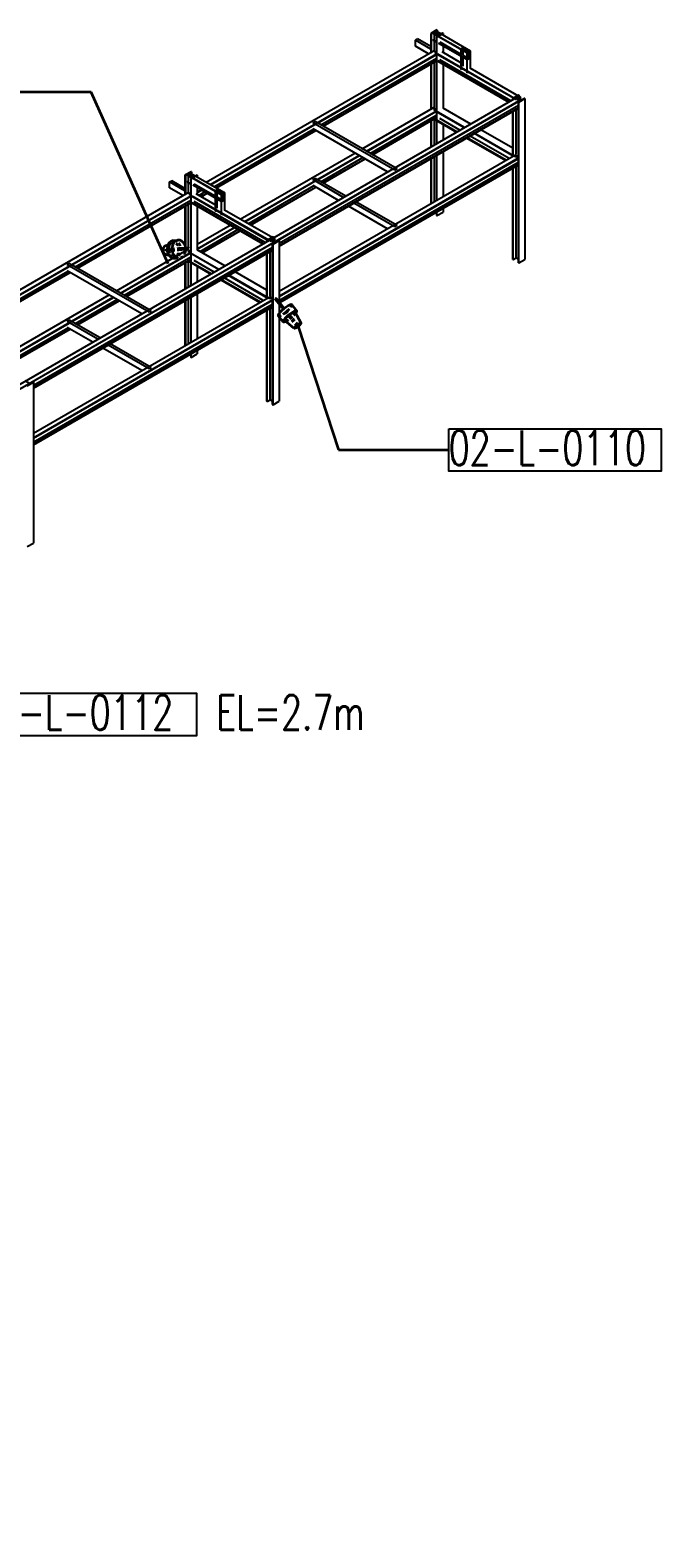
# Model space of a CAD drawing. Header units: inches. Extents: x 295136 to 296247, y 2627183 to 2627409.
# Drawn here: x 295741.4 to 295768.1, y 2627225.8 to 2627288.8 of the extents above; entities that cross this region are included whole.
import ezdxf

# ---------------------------------------------------------------- set-up
doc = ezdxf.new("R2010")
doc.units = ezdxf.units.IN
doc.header["$MEASUREMENT"] = 0
doc.linetypes.add('PIPE RACK LIGHTING-EMBED 3_DWG$0$HIDDEN2', pattern=[0.1875, 0.125, -0.0625])
doc.layers.add('_Auto', color=7, linetype='Continuous')
doc.layers.add('PIPE RACK LIGHTING-EMBED 3_DWG$0$DwgTemplate', color=7, linetype='Continuous')
doc.styles.add('HZTXT', font='txt_qlt.shx', dxfattribs={"width": 0.7, "bigfont": 'hztxt.shx'})
doc.dimstyles.new('ANSI_L', dxfattribs={"dimtxt": 0.18, "dimasz": 0.18, "dimexe": 0.18, "dimexo": 0.0625, "dimgap": 0.09, "dimtad": 0, "dimtih": 1, "dimtoh": 1, "dimdec": 4, "dimzin": 0, "dimdsep": 46, "dimtxsty": 'Standard', "dimcen": 0.09, "dimadec": 0, "dimazin": 0, "dimtfac": 1, "dimtdec": 4, "dimtofl": 0, "dimtmove": 0, "dimatfit": 3, "dimfxl": 1, "dimtolj": 1, "dimtzin": 0, "dimarcsym": 0})

msp = doc.modelspace()

# ---------------------------------------------------------------- linework, layer by layer
at = {"layer": '_Auto', "color": 7, "linetype": 'Continuous', "lineweight": 25}
for points in [[(295759.0895, 2627271.959), (295768.0663, 2627271.959), (295768.0663, 2627270.1673), (295759.0895, 2627270.1673)], [(295739.1094, 2627260.7727), (295748.4218, 2627260.7727), (295748.4218, 2627258.981), (295739.1094, 2627258.981)]]:
    msp.add_lwpolyline(points, close=True, dxfattribs=at)
at = {"layer": 'PIPE RACK LIGHTING-EMBED 3_DWG$0$DwgTemplate', "color": 9, "linetype": 'Continuous', "lineweight": 25}
for p, q in [((295758.5867, 2627288.8264), (295758.327, 2627288.6764)), ((295758.3443, 2627288.6664), (295758.4681, 2627288.7379)), ((295758.4352, 2627288.6889), (295758.5651, 2627288.7639)), ((295758.4352, 2627288.6889), (295759.8637, 2627287.8642)), ((295758.4352, 2627288.6749), (295758.4352, 2627288.6889)), ((295758.4681, 2627288.7379), (295758.6932, 2627288.608)), ((295758.4681, 2627288.7379), (295758.4681, 2627288.7079)), ((295758.4802, 2627288.7449), (295758.604, 2627288.8164)), ((295758.7053, 2627288.615), (295758.4802, 2627288.7449)), ((295758.5651, 2627288.7639), (295759.9935, 2627287.9392)), ((295758.604, 2627288.8164), (295758.5867, 2627288.8264)), ((295758.604, 2627288.8164), (295758.604, 2627288.7414)), ((295758.8291, 2627288.6864), (295758.7053, 2627288.615)), ((295758.8464, 2627288.6764), (295758.8291, 2627288.6864)), ((295757.6751, 2627288.39), (295757.7669, 2627288.443)), ((295757.6751, 2627288.1381), (295757.6751, 2627288.39)), ((295758.327, 2627288.0137), (295757.6751, 2627288.39)), ((295758.2361, 2627287.8142), (295757.6751, 2627288.1381)), ((295758.327, 2627288.1196), (295757.7669, 2627288.443)), ((295758.327, 2627288.6764), (295758.3443, 2627288.6664)), ((295758.327, 2627288.6764), (295758.327, 2627287.8667)), ((295758.3443, 2627288.6664), (295758.3443, 2627287.8767)), ((295758.4352, 2627288.6749), (295758.6222, 2627288.567)), ((295758.4352, 2627288.403), (295758.4941, 2627288.437)), ((295758.4352, 2627288.389), (295758.4352, 2627288.403)), ((295758.4352, 2627288.403), (295758.5694, 2627288.3256)), ((295758.4352, 2627288.389), (295758.5694, 2627288.3116)), ((295758.4681, 2627288.6559), (295758.4681, 2627288.422)), ((295758.4681, 2627288.37), (295758.4681, 2627287.9782)), ((295758.6932, 2627288.608), (295758.5694, 2627288.5365)), ((295758.5694, 2627288.5365), (295758.5694, 2627284.008)), ((295758.5694, 2627288.5365), (295758.5867, 2627288.5265)), ((295758.5867, 2627288.5265), (295758.8464, 2627288.6764)), ((295758.5867, 2627284.018), (295758.5867, 2627288.5265)), ((295758.6516, 2627288.55), (295759.8637, 2627287.8502)), ((295758.6516, 2627288.2781), (295759.8637, 2627287.5783)), ((295758.6516, 2627288.2641), (295759.8637, 2627287.5643)), ((295758.7122, 2627288.3131), (295759.6039, 2627287.7982)), ((295758.8464, 2627288.6764), (295758.8464, 2627288.6015)), ((295758.8464, 2627288.1516), (295758.8464, 2627287.8667)), ((295759.7338, 2627288.0891), (295759.6039, 2627288.0142)), ((295759.6853, 2627288.0472), (295759.7459, 2627288.0821)), ((295759.7459, 2627288.0821), (295759.7338, 2627288.0891)), ((295748.8343, 2627282.3861), (295758.4941, 2627287.9632)), ((295749.0074, 2627282.2861), (295758.5694, 2627287.8067)), ((295753.5404, 2627284.8852), (295758.5694, 2627287.7887)), ((295753.6841, 2627284.8023), (295758.5694, 2627287.6228)), ((295753.7655, 2627284.7553), (295758.5694, 2627287.5288)), ((295753.781, 2627284.7463), (295758.5694, 2627287.5108)), ((295758.5408, 2627287.8902), (295758.4283, 2627287.9552)), ((295758.4681, 2627287.4524), (295758.4681, 2627285.549)), ((295758.5001, 2627287.8667), (295758.5694, 2627287.9067)), ((295758.5694, 2627287.8267), (295758.5001, 2627287.8667)), ((295758.5694, 2627287.5488), (295758.5053, 2627287.5858)), ((295758.5694, 2627287.9067), (295758.5408, 2627287.8902)), ((295761.9631, 2627285.8674), (295758.63, 2627287.7917)), ((295761.8176, 2627285.9334), (295758.63, 2627287.7737)), ((295761.6358, 2627285.7784), (295758.63, 2627287.5138)), ((295758.63, 2627287.4958), (295761.6202, 2627285.7694)), ((295761.7172, 2627285.8254), (295758.7114, 2627287.5608)), ((295759.6039, 2627287.4294), (295758.8031, 2627287.8917)), ((295759.6039, 2627288.0142), (295759.6039, 2627287.2544)), ((295759.6039, 2627288.0142), (295759.6161, 2627288.0072)), ((295759.6161, 2627288.0072), (295759.6767, 2627288.0422)), ((295759.6161, 2627288.0072), (295759.6161, 2627287.2474)), ((295759.6767, 2627288.0422), (295759.9121, 2627287.9062)), ((295759.6767, 2627287.9582), (295759.6767, 2627287.7563)), ((295759.6767, 2627287.7563), (295759.8515, 2627287.6553)), ((295759.6767, 2627287.6723), (295759.6767, 2627287.2824)), ((295759.9208, 2627287.9112), (295759.6853, 2627288.0472)), ((295759.9121, 2627287.9062), (295759.8515, 2627287.8712)), ((295759.8515, 2627287.8712), (295759.8637, 2627287.8642)), ((295759.8515, 2627287.8712), (295759.8515, 2627287.1115)), ((295759.9935, 2627287.9392), (295759.8637, 2627287.8642)), ((295759.8637, 2627287.8642), (295759.9935, 2627287.9392)), ((295759.8637, 2627287.8502), (295759.9243, 2627287.8852)), ((295759.8637, 2627287.8642), (295759.8637, 2627287.8502)), ((295759.8637, 2627287.1045), (295759.8637, 2627287.8642)), ((295759.8637, 2627287.5643), (295759.9935, 2627287.6393)), ((295759.9243, 2627287.6133), (295759.8637, 2627287.5783)), ((295759.8637, 2627287.5783), (295759.8637, 2627287.5643)), ((295759.9814, 2627287.9462), (295759.9208, 2627287.9112)), ((295759.9243, 2627287.8852), (295759.9243, 2627287.6133)), ((295759.9329, 2627287.8902), (295759.9935, 2627287.9252)), ((295759.9329, 2627287.6183), (295759.9329, 2627287.8902)), ((295759.9935, 2627287.6533), (295759.9329, 2627287.6183)), ((295759.9935, 2627287.9392), (295759.9814, 2627287.9462)), ((295759.9935, 2627287.9252), (295759.9935, 2627287.9392)), ((295759.9935, 2627287.9392), (295759.9935, 2627287.1794)), ((295759.9935, 2627287.6393), (295759.9935, 2627287.6533)), ((295758.327, 2627287.3709), (295758.327, 2627285.4675)), ((295758.3443, 2627287.3809), (295758.3443, 2627285.4775)), ((295758.8464, 2627287.3709), (295758.8464, 2627285.5175)), ((295759.6039, 2627287.2114), (295759.6039, 2627287.1577)), ((295759.6161, 2627287.1507), (295759.6039, 2627287.1577)), ((295759.6161, 2627287.2044), (295759.6161, 2627287.1507)), ((295759.6626, 2627287.1776), (295759.6161, 2627287.1507)), ((295759.8515, 2627287.0685), (295759.8515, 2627287.0147)), ((295759.8637, 2627287.0077), (295759.8515, 2627287.0147)), ((295759.8637, 2627287.0077), (295759.8637, 2627287.0615)), ((295759.9102, 2627287.0346), (295759.8637, 2627287.0077)), ((295762.1362, 2627285.9674), (295759.9935, 2627287.2044)), ((295761.9631, 2627285.9674), (295657.9438, 2627225.9118)), ((295762.1362, 2627285.8674), (295658.117, 2627225.8119)), ((295762.1301, 2627285.8459), (295751.7691, 2627279.8639)), ((295762.0323, 2627285.6235), (295751.9206, 2627279.7855)), ((295762.0323, 2627285.5295), (295751.9206, 2627279.6915)), ((295755.4294, 2627283.7946), (295758.4941, 2627285.564)), ((295762.0496, 2627286.0673), (295761.7899, 2627285.9174)), ((295761.7899, 2627285.9174), (295761.8072, 2627285.9074)), ((295761.7899, 2627285.8674), (295761.7899, 2627285.9174)), ((295761.8072, 2627285.9074), (295761.931, 2627285.9789)), ((295761.8072, 2627285.8774), (295761.8072, 2627285.9074)), ((295761.8609, 2627285.9084), (295761.8505, 2627285.9144)), ((295761.931, 2627285.9789), (295762.1561, 2627285.8489)), ((295761.9431, 2627285.9859), (295762.0669, 2627286.0573)), ((295762.1682, 2627285.8559), (295761.9431, 2627285.9859)), ((295762.1362, 2627285.9674), (295761.9631, 2627285.8674)), ((295761.9631, 2627285.9674), (295762.1362, 2627285.8674)), ((295762.1561, 2627285.8489), (295762.0323, 2627285.7774)), ((295762.0323, 2627278.9798), (295762.0323, 2627285.7774)), ((295762.0323, 2627285.7774), (295762.0496, 2627285.7674)), ((295762.0669, 2627286.0573), (295762.0496, 2627286.0673)), ((295762.0496, 2627285.7674), (295762.3093, 2627285.9174)), ((295762.0496, 2627278.9698), (295762.0496, 2627285.7674)), ((295762.0669, 2627286.0073), (295762.0669, 2627286.0573)), ((295762.0713, 2627285.9119), (295762.1362, 2627285.9494)), ((295762.1362, 2627285.9494), (295762.1362, 2627285.9674)), ((295762.292, 2627285.9274), (295762.1682, 2627285.8559)), ((295762.3093, 2627285.9174), (295762.292, 2627285.9274)), ((295762.3093, 2627285.9174), (295762.3093, 2627279.1197)), ((295751.9206, 2627279.6735), (295762.0323, 2627285.5115)), ((295753.3464, 2627284.8912), (295753.4382, 2627284.9442)), ((295756.9011, 2627282.9449), (295753.4382, 2627284.9442)), ((295755.6025, 2627283.6946), (295758.5694, 2627285.4076)), ((295755.6181, 2627283.6856), (295758.5434, 2627285.3746)), ((295755.7618, 2627283.6027), (295758.5694, 2627285.2236)), ((295755.8432, 2627283.5557), (295758.5694, 2627285.1296)), ((295755.8588, 2627283.5467), (295758.5694, 2627285.1117)), ((295758.327, 2627284.9717), (295758.327, 2627283.8681)), ((295758.3443, 2627284.9817), (295758.3443, 2627283.8781)), ((295758.4568, 2627285.4425), (295758.5694, 2627285.5075)), ((295759.7554, 2627284.6928), (295758.4568, 2627285.4425)), ((295758.4638, 2627285.0507), (295759.4195, 2627284.4989)), ((295758.4681, 2627285.0482), (295758.4681, 2627283.9496)), ((295759.4351, 2627284.5079), (295758.4794, 2627285.0597)), ((295759.7399, 2627284.6838), (295758.5434, 2627285.3746)), ((295759.5598, 2627284.5798), (295758.7114, 2627285.0697)), ((295760.0152, 2627284.8427), (295758.8464, 2627285.5175)), ((295761.7899, 2627283.4682), (295761.7899, 2627285.3716)), ((295761.8072, 2627283.4782), (295761.8072, 2627285.3816)), ((295761.931, 2627283.5797), (295761.931, 2627285.453)), ((295749.023, 2627282.2771), (295753.433, 2627284.8233)), ((295749.1667, 2627282.1942), (295753.3741, 2627284.6233)), ((295749.2481, 2627282.1472), (295753.4555, 2627284.5763)), ((295749.2637, 2627282.1382), (295753.4711, 2627284.5673)), ((295756.8094, 2627282.8919), (295753.3464, 2627284.8912)), ((295756.5046, 2627282.8159), (295753.3516, 2627284.6363)), ((295758.8464, 2627284.8298), (295758.8464, 2627284.168)), ((295761.6375, 2627283.3802), (295759.9892, 2627284.3319)), ((295761.8176, 2627283.4842), (295760.1693, 2627284.4359)), ((295761.9198, 2627283.4432), (295760.1848, 2627284.4449)), ((295761.7899, 2627283.8181), (295760.4446, 2627284.5948)), ((295758.8464, 2627283.6721), (295758.8464, 2627281.7688)), ((295759.8489, 2627284.2509), (295761.4973, 2627283.2993)), ((295761.5129, 2627283.3083), (295759.8645, 2627284.2599)), ((295750.2757, 2627280.8191), (295755.1195, 2627283.6157)), ((295750.4488, 2627280.7192), (295755.2926, 2627283.5157)), ((295751.9206, 2627277.7702), (295761.957, 2627283.5647)), ((295751.9206, 2627277.5702), (295762.0323, 2627283.4082)), ((295751.9206, 2627277.5522), (295762.0323, 2627283.3902)), ((295751.9206, 2627277.3863), (295762.0323, 2627283.2243)), ((295751.9403, 2627277.3037), (295762.0323, 2627283.1303)), ((295751.9502, 2627277.2914), (295762.0323, 2627283.1123)), ((295753.5404, 2627282.4861), (295755.3082, 2627283.5067)), ((295753.6841, 2627282.4031), (295755.4519, 2627283.4237)), ((295753.7655, 2627282.3561), (295755.5333, 2627283.3767)), ((295753.781, 2627282.3471), (295755.5489, 2627283.3678)), ((295758.327, 2627283.3722), (295758.327, 2627281.4689)), ((295758.3443, 2627283.3822), (295758.3443, 2627281.4789)), ((295758.4681, 2627283.4537), (295758.4681, 2627281.5504)), ((295758.5694, 2627283.5122), (295758.5694, 2627281.6089)), ((295758.5867, 2627281.6188), (295758.5867, 2627283.5222)), ((295762.0323, 2627283.5082), (295761.9198, 2627283.4432)), ((295761.931, 2627279.1812), (295761.931, 2627283.0539)), ((295747.2863, 2627282.3921), (295747.3781, 2627282.4451)), ((295747.9382, 2627282.0157), (295747.2863, 2627282.3921)), ((295747.2863, 2627282.1402), (295747.2863, 2627282.3921)), ((295747.9382, 2627282.1217), (295747.3781, 2627282.4451)), ((295748.198, 2627282.8284), (295747.9382, 2627282.6785)), ((295747.9382, 2627282.6785), (295747.9555, 2627282.6685)), ((295747.9382, 2627282.6785), (295747.9382, 2627281.8688)), ((295747.9555, 2627282.6685), (295748.0793, 2627282.74)), ((295747.9555, 2627282.6685), (295747.9555, 2627281.8788)), ((295748.0465, 2627282.691), (295748.1763, 2627282.766)), ((295748.0465, 2627282.691), (295749.4749, 2627281.8663)), ((295748.0465, 2627282.677), (295748.0465, 2627282.691)), ((295748.0465, 2627282.677), (295748.2334, 2627282.569)), ((295748.0465, 2627282.4051), (295748.1053, 2627282.4391)), ((295748.0465, 2627282.3911), (295748.0465, 2627282.4051)), ((295748.0465, 2627282.4051), (295748.1806, 2627282.3276)), ((295748.0465, 2627282.3911), (295748.1806, 2627282.3136)), ((295748.0793, 2627282.74), (295748.3044, 2627282.61)), ((295748.0793, 2627282.74), (295748.0793, 2627282.71)), ((295748.0793, 2627282.658), (295748.0793, 2627282.4241)), ((295748.0915, 2627282.747), (295748.2153, 2627282.8184)), ((295748.3166, 2627282.617), (295748.0915, 2627282.747)), ((295748.1763, 2627282.766), (295749.6048, 2627281.9412)), ((295748.3044, 2627282.61), (295748.1806, 2627282.5385)), ((295748.1806, 2627282.5385), (295748.198, 2627282.5285)), ((295748.1806, 2627282.5385), (295748.1806, 2627278.0101)), ((295748.2153, 2627282.8184), (295748.198, 2627282.8284)), ((295748.198, 2627282.5285), (295748.4577, 2627282.6785)), ((295748.198, 2627278.0201), (295748.198, 2627282.5285)), ((295748.2153, 2627282.8184), (295748.2153, 2627282.7435)), ((295748.2629, 2627282.552), (295749.4749, 2627281.8523)), ((295748.4404, 2627282.6885), (295748.3166, 2627282.617)), ((295748.4577, 2627282.6785), (295748.4404, 2627282.6885)), ((295748.4577, 2627282.6785), (295748.4577, 2627282.6035)), ((295750.4644, 2627280.7102), (295753.433, 2627282.4241)), ((295753.3464, 2627282.4921), (295753.4382, 2627282.545)), ((295754.645, 2627281.7423), (295753.3464, 2627282.4921)), ((295754.7368, 2627281.7953), (295753.4382, 2627282.545)), ((295756.9011, 2627282.9449), (295756.8094, 2627282.8919)), ((295761.7899, 2627279.1197), (295761.7899, 2627282.9724)), ((295761.8072, 2627279.1097), (295761.8072, 2627282.9824)), ((295738.4455, 2627276.3881), (295748.1053, 2627281.9652)), ((295738.6187, 2627276.2882), (295748.1806, 2627281.8088)), ((295743.1516, 2627278.8873), (295748.1806, 2627281.7908)), ((295747.8473, 2627281.8163), (295747.2863, 2627282.1402)), ((295748.1521, 2627281.8923), (295748.0395, 2627281.9572)), ((295748.0793, 2627282.3721), (295748.0793, 2627281.9802)), ((295748.1114, 2627281.8688), (295748.1806, 2627281.9087)), ((295748.1806, 2627281.8288), (295748.1114, 2627281.8688)), ((295748.1806, 2627281.9087), (295748.1521, 2627281.8923)), ((295751.5743, 2627279.8694), (295748.2412, 2627281.7938)), ((295751.4289, 2627279.9354), (295748.2412, 2627281.7758)), ((295748.2629, 2627282.2801), (295749.4749, 2627281.5804)), ((295748.2629, 2627282.2661), (295749.4749, 2627281.5664)), ((295748.3235, 2627282.3151), (295749.2152, 2627281.8003)), ((295749.2152, 2627281.4314), (295748.4144, 2627281.8938)), ((295748.4577, 2627282.1537), (295748.4577, 2627281.8688)), ((295748.4577, 2627281.9687), (295748.6178, 2627282.0612)), ((295748.4577, 2627281.9507), (295748.6334, 2627282.0522)), ((295748.5304, 2627281.8268), (295748.7771, 2627281.9692)), ((295748.6118, 2627281.7798), (295748.8585, 2627281.9222)), ((295748.6274, 2627281.7708), (295748.8741, 2627281.9132)), ((295749.345, 2627282.0912), (295749.2152, 2627282.0162)), ((295749.2152, 2627282.0162), (295749.2273, 2627282.0092)), ((295749.2152, 2627282.0162), (295749.2152, 2627281.2565)), ((295749.2273, 2627282.0092), (295749.2879, 2627282.0442)), ((295749.2273, 2627282.0092), (295749.2273, 2627281.2495)), ((295749.2879, 2627282.0442), (295749.5234, 2627281.9083)), ((295749.2879, 2627281.9602), (295749.2879, 2627281.7583)), ((295749.2879, 2627281.7583), (295749.4628, 2627281.6573)), ((295749.2966, 2627282.0492), (295749.3572, 2627282.0842)), ((295749.532, 2627281.9132), (295749.2966, 2627282.0492)), ((295749.3572, 2627282.0842), (295749.345, 2627282.0912)), ((295749.5234, 2627281.9083), (295749.4628, 2627281.8733)), ((295749.4628, 2627281.8733), (295749.4628, 2627281.1135)), ((295749.4628, 2627281.8733), (295749.4749, 2627281.8663)), ((295749.4749, 2627281.8663), (295749.6048, 2627281.9412)), ((295749.6048, 2627281.9412), (295749.4749, 2627281.8663)), ((295749.4749, 2627281.8523), (295749.5355, 2627281.8873)), ((295749.4749, 2627281.1065), (295749.4749, 2627281.8663)), ((295749.4749, 2627281.8663), (295749.4749, 2627281.8523)), ((295749.5926, 2627281.9482), (295749.532, 2627281.9132)), ((295749.5355, 2627281.8873), (295749.5355, 2627281.6154)), ((295749.5442, 2627281.8923), (295749.6048, 2627281.9272)), ((295749.5442, 2627281.6203), (295749.5442, 2627281.8923)), ((295749.6048, 2627281.9412), (295749.5926, 2627281.9482)), ((295749.6048, 2627281.9412), (295749.6048, 2627281.1815)), ((295749.6048, 2627281.9272), (295749.6048, 2627281.9412)), ((295750.6081, 2627280.6272), (295753.3741, 2627282.2241)), ((295750.6895, 2627280.5802), (295753.4555, 2627282.1772)), ((295750.7051, 2627280.5712), (295753.4711, 2627282.1682)), ((295754.4269, 2627281.6163), (295753.3516, 2627282.2371)), ((295743.2953, 2627278.8043), (295748.1806, 2627281.6248)), ((295743.3767, 2627278.7573), (295748.1806, 2627281.5309)), ((295743.3923, 2627278.7483), (295748.1806, 2627281.5129)), ((295747.9382, 2627281.3729), (295747.9382, 2627279.4696)), ((295747.9555, 2627281.3829), (295747.9555, 2627279.4796)), ((295748.0793, 2627281.4544), (295748.0793, 2627279.5511)), ((295748.1806, 2627281.5509), (295748.1166, 2627281.5879)), ((295751.2471, 2627279.7805), (295748.2412, 2627281.5159)), ((295748.2412, 2627281.4979), (295751.2315, 2627279.7715)), ((295751.3284, 2627279.8275), (295748.3226, 2627281.5629)), ((295748.4577, 2627281.3729), (295748.4577, 2627279.5196)), ((295749.2152, 2627281.2135), (295749.2152, 2627281.1597)), ((295749.2273, 2627281.1527), (295749.2152, 2627281.1597)), ((295749.2273, 2627281.2065), (295749.2273, 2627281.1527)), ((295749.2739, 2627281.1796), (295749.2273, 2627281.1527)), ((295749.2879, 2627281.6743), (295749.2879, 2627281.2845)), ((295749.4749, 2627281.5664), (295749.6048, 2627281.6413)), ((295749.5355, 2627281.6154), (295749.4749, 2627281.5804)), ((295749.4749, 2627281.5804), (295749.4749, 2627281.5664)), ((295749.6048, 2627281.6553), (295749.5442, 2627281.6203)), ((295749.6048, 2627281.6413), (295749.6048, 2627281.6553)), ((295751.7474, 2627279.9694), (295749.6048, 2627281.2065)), ((295756.5046, 2627280.4168), (295754.8563, 2627281.3684)), ((295756.8094, 2627280.4927), (295755.0744, 2627281.4944)), ((295756.9011, 2627280.5457), (295755.1662, 2627281.5474)), ((295758.5867, 2627280.9691), (295758.5867, 2627281.123)), ((295758.5867, 2627280.9691), (295758.8464, 2627281.119)), ((295758.8464, 2627281.273), (295758.8464, 2627281.119)), ((295748.4577, 2627279.7695), (295749.8463, 2627280.5712)), ((295749.4628, 2627281.0705), (295749.4628, 2627281.0168)), ((295749.4749, 2627281.0098), (295749.4628, 2627281.0168)), ((295749.4749, 2627281.0098), (295749.4749, 2627281.0635)), ((295749.5215, 2627281.0367), (295749.4749, 2627281.0098)), ((295756.9011, 2627280.5457), (295756.8094, 2627280.4927)), ((295758.5694, 2627281.113), (295758.5694, 2627280.9791)), ((295758.5694, 2627280.9791), (295758.5867, 2627280.9691)), ((295748.4577, 2627279.5695), (295750.0194, 2627280.4712)), ((295748.4577, 2627279.5516), (295750.035, 2627280.4622)), ((295748.5737, 2627279.4526), (295750.1787, 2627280.3793)), ((295748.6551, 2627279.4056), (295750.2601, 2627280.3323)), ((295748.6706, 2627279.3966), (295750.2757, 2627280.3233)), ((295751.6609, 2627280.0694), (295751.4012, 2627279.9194)), ((295751.4012, 2627279.9194), (295751.4185, 2627279.9094)), ((295751.4012, 2627279.8694), (295751.4012, 2627279.9194)), ((295751.4185, 2627279.9094), (295751.5423, 2627279.9809)), ((295751.4185, 2627279.8794), (295751.4185, 2627279.9094)), ((295751.4721, 2627279.9104), (295751.4618, 2627279.9164)), ((295751.5423, 2627279.9809), (295751.7674, 2627279.851)), ((295751.5544, 2627279.9879), (295751.6782, 2627280.0594)), ((295751.7795, 2627279.858), (295751.5544, 2627279.9879)), ((295751.7474, 2627279.9694), (295751.5743, 2627279.8694)), ((295751.6782, 2627280.0594), (295751.6609, 2627280.0694)), ((295751.6609, 2627279.7695), (295751.9206, 2627279.9194)), ((295751.6782, 2627280.0294), (295751.6782, 2627280.0594)), ((295751.9033, 2627279.9294), (295751.7795, 2627279.858)), ((295751.9206, 2627279.9194), (295751.9033, 2627279.9294)), ((295751.9206, 2627279.9194), (295751.9206, 2627277.3282)), ((295751.7414, 2627279.848), (295741.3803, 2627273.866)), ((295751.6436, 2627279.6255), (295741.5318, 2627273.7875)), ((295751.6436, 2627279.5316), (295741.5318, 2627273.6936)), ((295741.5318, 2627273.6756), (295751.6436, 2627279.5136)), ((295745.0406, 2627277.7967), (295748.1053, 2627279.5661)), ((295745.2138, 2627277.6967), (295748.1806, 2627279.4096)), ((295745.2294, 2627277.6877), (295748.1547, 2627279.3766)), ((295748.0681, 2627279.4446), (295748.1806, 2627279.5096)), ((295749.3667, 2627278.6948), (295748.0681, 2627279.4446)), ((295749.3511, 2627278.6859), (295748.1547, 2627279.3766)), ((295749.6264, 2627278.8448), (295748.4577, 2627279.5196)), ((295751.4012, 2627277.4703), (295751.4012, 2627279.3736)), ((295751.4185, 2627277.4803), (295751.4185, 2627279.3836)), ((295751.5423, 2627277.5817), (295751.5423, 2627279.4551)), ((295751.7674, 2627279.851), (295751.6436, 2627279.7795)), ((295751.6436, 2627272.9818), (295751.6436, 2627279.7795)), ((295751.6436, 2627279.7795), (295751.6609, 2627279.7695)), ((295751.6609, 2627272.9718), (295751.6609, 2627279.7695)), ((295738.6342, 2627276.2792), (295743.0443, 2627278.8253)), ((295738.778, 2627276.1962), (295742.9854, 2627278.6254)), ((295742.9577, 2627278.8933), (295743.0495, 2627278.9463)), ((295746.4206, 2627276.894), (295742.9577, 2627278.8933)), ((295746.1159, 2627276.818), (295742.9629, 2627278.6384)), ((295746.5124, 2627276.9469), (295743.0495, 2627278.9463)), ((295745.3731, 2627277.6047), (295748.1806, 2627279.2257)), ((295745.4545, 2627277.5577), (295748.1806, 2627279.1317)), ((295745.47, 2627277.5487), (295748.1806, 2627279.1137)), ((295747.9382, 2627278.9738), (295747.9382, 2627277.8701)), ((295747.9555, 2627278.9838), (295747.9555, 2627277.8801)), ((295748.075, 2627279.0527), (295749.0308, 2627278.5009)), ((295748.0793, 2627279.0502), (295748.0793, 2627277.9516)), ((295749.0464, 2627278.5099), (295748.0906, 2627279.0617)), ((295749.171, 2627278.5819), (295748.3226, 2627279.0717)), ((295748.4577, 2627278.8318), (295748.4577, 2627278.17)), ((295751.4012, 2627277.8201), (295750.0558, 2627278.5969)), ((295761.7899, 2627279.1197), (295761.8072, 2627279.1097)), ((295761.8072, 2627279.1097), (295761.931, 2627279.1812)), ((295761.931, 2627279.1812), (295762.0323, 2627279.1227)), ((295762.0323, 2627278.9798), (295762.0496, 2627278.9698)), ((295762.0496, 2627278.9698), (295762.3093, 2627279.1197)), ((295738.8593, 2627276.1492), (295743.0668, 2627278.5784)), ((295738.8749, 2627276.1402), (295743.0824, 2627278.5694)), ((295749.4602, 2627278.253), (295751.1085, 2627277.3013)), ((295751.1241, 2627277.3103), (295749.4758, 2627278.262)), ((295751.2488, 2627277.3823), (295749.6004, 2627278.334)), ((295751.4289, 2627277.4863), (295749.7805, 2627278.4379)), ((295751.531, 2627277.4453), (295749.7961, 2627278.4469)), ((295739.887, 2627274.8212), (295744.7307, 2627277.6177)), ((295740.0601, 2627274.7212), (295744.9039, 2627277.5178)), ((295741.5318, 2627271.7722), (295751.5682, 2627277.5667)), ((295741.5318, 2627271.5723), (295751.6436, 2627277.4103)), ((295741.5318, 2627271.5543), (295751.6436, 2627277.3923)), ((295743.1516, 2627276.4881), (295744.9194, 2627277.5088)), ((295743.2953, 2627276.4051), (295745.0631, 2627277.4258)), ((295743.3767, 2627276.3581), (295745.1445, 2627277.3788)), ((295743.3923, 2627276.3492), (295745.1601, 2627277.3698)), ((295747.9382, 2627277.3743), (295747.9382, 2627275.471)), ((295747.9555, 2627277.3843), (295747.9555, 2627275.4809)), ((295748.0793, 2627277.4558), (295748.0793, 2627275.5524)), ((295748.1806, 2627277.5143), (295748.1806, 2627275.6109)), ((295748.198, 2627275.6209), (295748.198, 2627277.5242)), ((295748.4577, 2627277.6742), (295748.4577, 2627275.7708)), ((295751.6436, 2627277.5103), (295751.531, 2627277.4453)), ((295741.5318, 2627271.3883), (295751.6436, 2627277.2264)), ((295741.5318, 2627271.2944), (295751.6436, 2627277.1324)), ((295741.5318, 2627271.2764), (295751.6436, 2627277.1144)), ((295746.5124, 2627276.9469), (295746.4206, 2627276.894)), ((295751.4012, 2627273.1218), (295751.4012, 2627276.9744)), ((295751.4185, 2627273.1118), (295751.4185, 2627276.9844)), ((295751.5423, 2627273.1832), (295751.5423, 2627277.0559)), ((295751.9206, 2627277.229), (295751.9206, 2627276.8333)), ((295740.0757, 2627274.7122), (295743.0443, 2627276.4261)), ((295740.2194, 2627274.6292), (295742.9854, 2627276.2262)), ((295740.3008, 2627274.5823), (295743.0668, 2627276.1792)), ((295740.3164, 2627274.5733), (295743.0824, 2627276.1702)), ((295742.9577, 2627276.4941), (295743.0495, 2627276.5471)), ((295744.2563, 2627275.7444), (295742.9577, 2627276.4941)), ((295744.0381, 2627275.6184), (295742.9629, 2627276.2392)), ((295744.3481, 2627275.7973), (295743.0495, 2627276.5471)), ((295751.9206, 2627276.683), (295751.9206, 2627273.1218)), ((295746.4206, 2627274.4948), (295744.6857, 2627275.4964)), ((295746.5124, 2627274.5478), (295744.7775, 2627275.5494)), ((295746.1159, 2627274.4188), (295744.4675, 2627275.3705)), ((295748.1806, 2627275.1151), (295748.1806, 2627274.9811)), ((295748.1806, 2627274.9811), (295748.198, 2627274.9711)), ((295748.198, 2627274.9711), (295748.198, 2627275.1251)), ((295748.198, 2627274.9711), (295748.4577, 2627275.1211)), ((295748.4577, 2627275.275), (295748.4577, 2627275.1211)), ((295746.5124, 2627274.5478), (295746.4206, 2627274.4948)), ((295741.3907, 2627273.86), (295741.1656, 2627273.99)), ((295741.2721, 2627273.7715), (295741.5318, 2627273.9215)), ((295741.5145, 2627273.9315), (295741.3907, 2627273.86)), ((295741.5318, 2627273.9215), (295741.5145, 2627273.9315)), ((295741.5318, 2627273.9215), (295741.5318, 2627267.1238)), ((295751.4012, 2627273.1218), (295751.4185, 2627273.1118)), ((295751.4185, 2627273.1118), (295751.5423, 2627273.1832)), ((295751.5423, 2627273.1832), (295751.6436, 2627273.1248)), ((295751.6436, 2627272.9818), (295751.6609, 2627272.9718)), ((295751.6609, 2627272.9718), (295751.9206, 2627273.1218)), ((295741.2721, 2627266.9739), (295741.5318, 2627267.1238))]:
    msp.add_line(p, q, dxfattribs=at)
at = {"layer": 'PIPE RACK LIGHTING-EMBED 3_DWG$0$DwgTemplate', "color": 1, "linetype": 'Continuous', "lineweight": 35}
for p, q in [((295747.4421, 2627279.9128), (295747.6478, 2627279.9312)), ((295747.1057, 2627279.6904), (295747.217, 2627279.7348)), ((295747.138, 2627279.3286), (295747.2554, 2627279.3047)), ((295747.6782, 2627279.5905), (295747.9382, 2627279.6137)), ((295747.6838, 2627279.5285), (295747.9382, 2627279.5512)), ((295752.0974, 2627277.009), (295751.7736, 2627277.4118)), ((295752.1458, 2627277.048), (295751.8091, 2627277.4669)), ((295752.0857, 2627276.4776), (295751.88, 2627276.7335)), ((295752.6674, 2627276.9452), (295752.4617, 2627277.2011)), ((295752.8427, 2627276.429), (295752.5959, 2627276.8849)), ((295752.5521, 2627276.1954), (295752.16, 2627276.5344))]:
    msp.add_line(p, q, dxfattribs=at)
at = {"layer": 'PIPE RACK LIGHTING-EMBED 3_DWG$0$DwgTemplate', "color": 1, "linetype": 'PIPE RACK LIGHTING-EMBED 3_DWG$0$HIDDEN2', "lineweight": 35}
for p, q in [((295747.1526, 2627279.5435), (295747.6782, 2627279.5905)), ((295747.1582, 2627279.4816), (295747.6838, 2627279.5285)), ((295747.217, 2627279.7348), (295747.4007, 2627279.808)), ((295747.2554, 2627279.3047), (295747.4492, 2627279.2653)), ((295747.9382, 2627279.6137), (295748.0667, 2627279.6252)), ((295747.9382, 2627279.5512), (295748.0723, 2627279.5632)), ((295747.5085, 2627279.1694), (295747.7142, 2627279.1878)), ((295751.7736, 2627277.4118), (295751.7581, 2627277.4311)), ((295751.8091, 2627277.4669), (295751.8066, 2627277.47)), ((295752.6722, 2627276.2939), (295752.0974, 2627277.009)), ((295752.7207, 2627276.3329), (295752.1458, 2627277.048))]:
    msp.add_line(p, q, dxfattribs=at)
at = {"layer": 'PIPE RACK LIGHTING-EMBED 3_DWG$0$DwgTemplate', "color": 1, "linetype": 'Continuous', "lineweight": 35}
for centre, major_axis, ratio, start_param, end_param in [((295747.4753, 2627279.5411), (0.0332, -0.3717), 0.7886751, 3.1415927, 6.0142113), ((295747.681, 2627279.5595), (0.0332, -0.3717), 0.7886751, 1.9696932, 5.6731975), ((295747.1554, 2627279.5125), (0.0166, -0.1858), 0.7886751, 3.3727153, 6.0520627), ((295751.7824, 2627277.4506), (0.0303, 0.0244), 0.2113249, 0.0834266, 1.7943374), ((295751.7824, 2627277.4506), (0.0242, 0.0195), 0.2113249, 0.3292233, 1.5485407), ((295752.1708, 2627276.9673), (-0.2909, -0.2338), 0.2113249, 5.651271, 6.2831853), ((295752.1708, 2627276.9673), (0.2909, 0.2338), 0.2113249, 0, 2.5096783), ((295752.3765, 2627276.7114), (0.2909, 0.2338), 0.2113249, 5.5218329, 8.7928636), ((295752.3765, 2627276.7114), (0.2181, 0.1754), 0.2113249, 6.2445672, 8.7928636), ((295752.3765, 2627276.7114), (-0.2909, -0.2338), 0.2113249, 5.651271, 7.0445377), ((295752.3765, 2627276.7114), (-0.2181, -0.1754), 0.2113249, 5.651271, 6.3218034)]:
    msp.add_ellipse(centre, major_axis=major_axis, ratio=ratio, start_param=start_param, end_param=end_param, dxfattribs=at)
at = {"layer": 'PIPE RACK LIGHTING-EMBED 3_DWG$0$DwgTemplate', "color": 1, "linetype": 'PIPE RACK LIGHTING-EMBED 3_DWG$0$HIDDEN2', "lineweight": 35}
for centre, major_axis, ratio, start_param, end_param in [((295747.4753, 2627279.5411), (-0.0332, 0.3717), 0.7886751, 5.0632684, 6.2831853), ((295747.1554, 2627279.5125), (-0.0166, 0.1858), 0.7886751, 5.0632684, 6.5143079), ((295747.1554, 2627279.5125), (0.0166, -0.1858), 0.7886751, 6.0520627, 8.204861), ((295747.4753, 2627279.5411), (0.0332, -0.3717), 0.7886751, 0, 1.9216757), ((295747.681, 2627279.5595), (0.0332, -0.3717), 0.7886751, 5.6731975, 7.7705515), ((295747.681, 2627279.5595), (0.0332, -0.3717), 0.7886751, 1.9216757, 1.9696932), ((295747.681, 2627279.5595), (0.0332, -0.3717), 0.7886751, 1.6542264, 1.9216757), ((295747.681, 2627279.5595), (0.0332, -0.3717), 0.7886751, 1.4873662, 1.6542264), ((295747.4753, 2627279.5411), (0.0332, -0.3717), 0.7886751, 6.0142113, 6.2831853), ((295751.7824, 2627277.4506), (-0.0303, -0.0244), 0.2113249, 5.651271, 6.9266864), ((295751.7824, 2627277.4506), (-0.0303, -0.0244), 0.2113249, 4.9359301, 5.651271), ((295751.7824, 2627277.4506), (-0.0242, -0.0195), 0.2113249, 5.651271, 6.2831853), ((295751.7824, 2627277.4506), (-0.0242, -0.0195), 0.2113249, 0, 3.1415927), ((295751.7824, 2627277.4506), (-0.0242, -0.0195), 0.2113249, 4.6901334, 5.651271), ((295751.7824, 2627277.4506), (0.0303, 0.0244), 0.2113249, 3.7850938, 5.6396842), ((295751.7824, 2627277.4506), (0.0242, 0.0195), 0.2113249, 0, 0.3292233), ((295751.7824, 2627277.4506), (0.0303, 0.0244), 0.2113249, 5.6396842, 6.3666119), ((295752.1708, 2627276.9673), (-0.2909, -0.2338), 0.2113249, 0, 3.1415927), ((295752.3765, 2627276.7114), (-0.2181, -0.1754), 0.2113249, 0.0386181, 3.1029745), ((295752.3765, 2627276.7114), (-0.2909, -0.2338), 0.2113249, 0.7613524, 2.3802403)]:
    msp.add_ellipse(centre, major_axis=major_axis, ratio=ratio, start_param=start_param, end_param=end_param, dxfattribs=at)
for centre, major_axis in [((295747.1554, 2627279.5125), (0.0028, -0.031)), ((295747.4753, 2627279.5411), (0.0249, -0.2788)), ((295748.0695, 2627279.5942), (0.0035, -0.0387)), ((295748.0695, 2627279.5942), (0.0028, -0.031))]:
    msp.add_ellipse(centre, major_axis=major_axis, ratio=0.7886751, dxfattribs=at)
at = {"layer": 'PIPE RACK LIGHTING-EMBED 3_DWG$0$DwgTemplate', "color": 7, "linetype": 'PIPE RACK LIGHTING-EMBED 3_DWG$0$HIDDEN2', "lineweight": 35}
msp.add_ellipse((295748.0695, 2627279.5942), major_axis=(0.0035, -0.0387), ratio=0.7886751, dxfattribs=at)
for major_axis, start_param, end_param in [((0.0303, 0.0244), 2.5096783, 6.3666119), ((-0.0303, -0.0244), 4.9359301, 5.651271)]:
    msp.add_ellipse((295751.7824, 2627277.4506), major_axis=major_axis, ratio=0.2113249, start_param=start_param, end_param=end_param, dxfattribs=at)
at = {"layer": 'PIPE RACK LIGHTING-EMBED 3_DWG$0$DwgTemplate', "color": 7, "linetype": 'Continuous', "lineweight": 35}
msp.add_ellipse((295751.7824, 2627277.4506), major_axis=(0.0303, 0.0244), ratio=0.2113249, start_param=0.0834266, end_param=1.7943374, dxfattribs=at)
at = {"layer": 'PIPE RACK LIGHTING-EMBED 3_DWG$0$DwgTemplate', "color": 1, "linetype": 'Continuous', "lineweight": 35}
for major_axis in [(-0.1454, -0.1169), (-0.0242, -0.0195)]:
    msp.add_ellipse((295752.6964, 2627276.3134), major_axis=major_axis, ratio=0.2113249, dxfattribs=at)

# ---------------------------------------------------------------- texts
at = {"layer": '_Auto', "color": 7, "style": 'HZTXT', "width": 0.7}
for s, p in [('02-L-0110', (295759.0895, 2627270.4161)), ('02-L-0112', (295739.1094, 2627259.2298)), ('EL=2.7m', (295749.2689, 2627259.2298))]:
    msp.add_text(s, height=1.46919, dxfattribs=at).set_placement(p)

# ---------------------------------------------------------------- leaders
at = {"layer": '_Auto', "color": 136, "linetype": 'Continuous', "lineweight": 35}
for points in [[(295747.229, 2627278.9314), (295743.976, 2627286.1848), (295739.3113, 2627286.1848)], [(295752.7273, 2627276.2877), (295754.4249, 2627271.0631), (295759.0895, 2627271.0631)]]:
    msp.add_leader(points, dimstyle='ANSI_L', override={"dimscale": 1, "dimtxt": 0.125, "dimasz": 0.125, "dimgap": 0.0625, "dimtad": 0, "dimlwd": 35}, dxfattribs=at)

doc.saveas('drawing.dxf')
